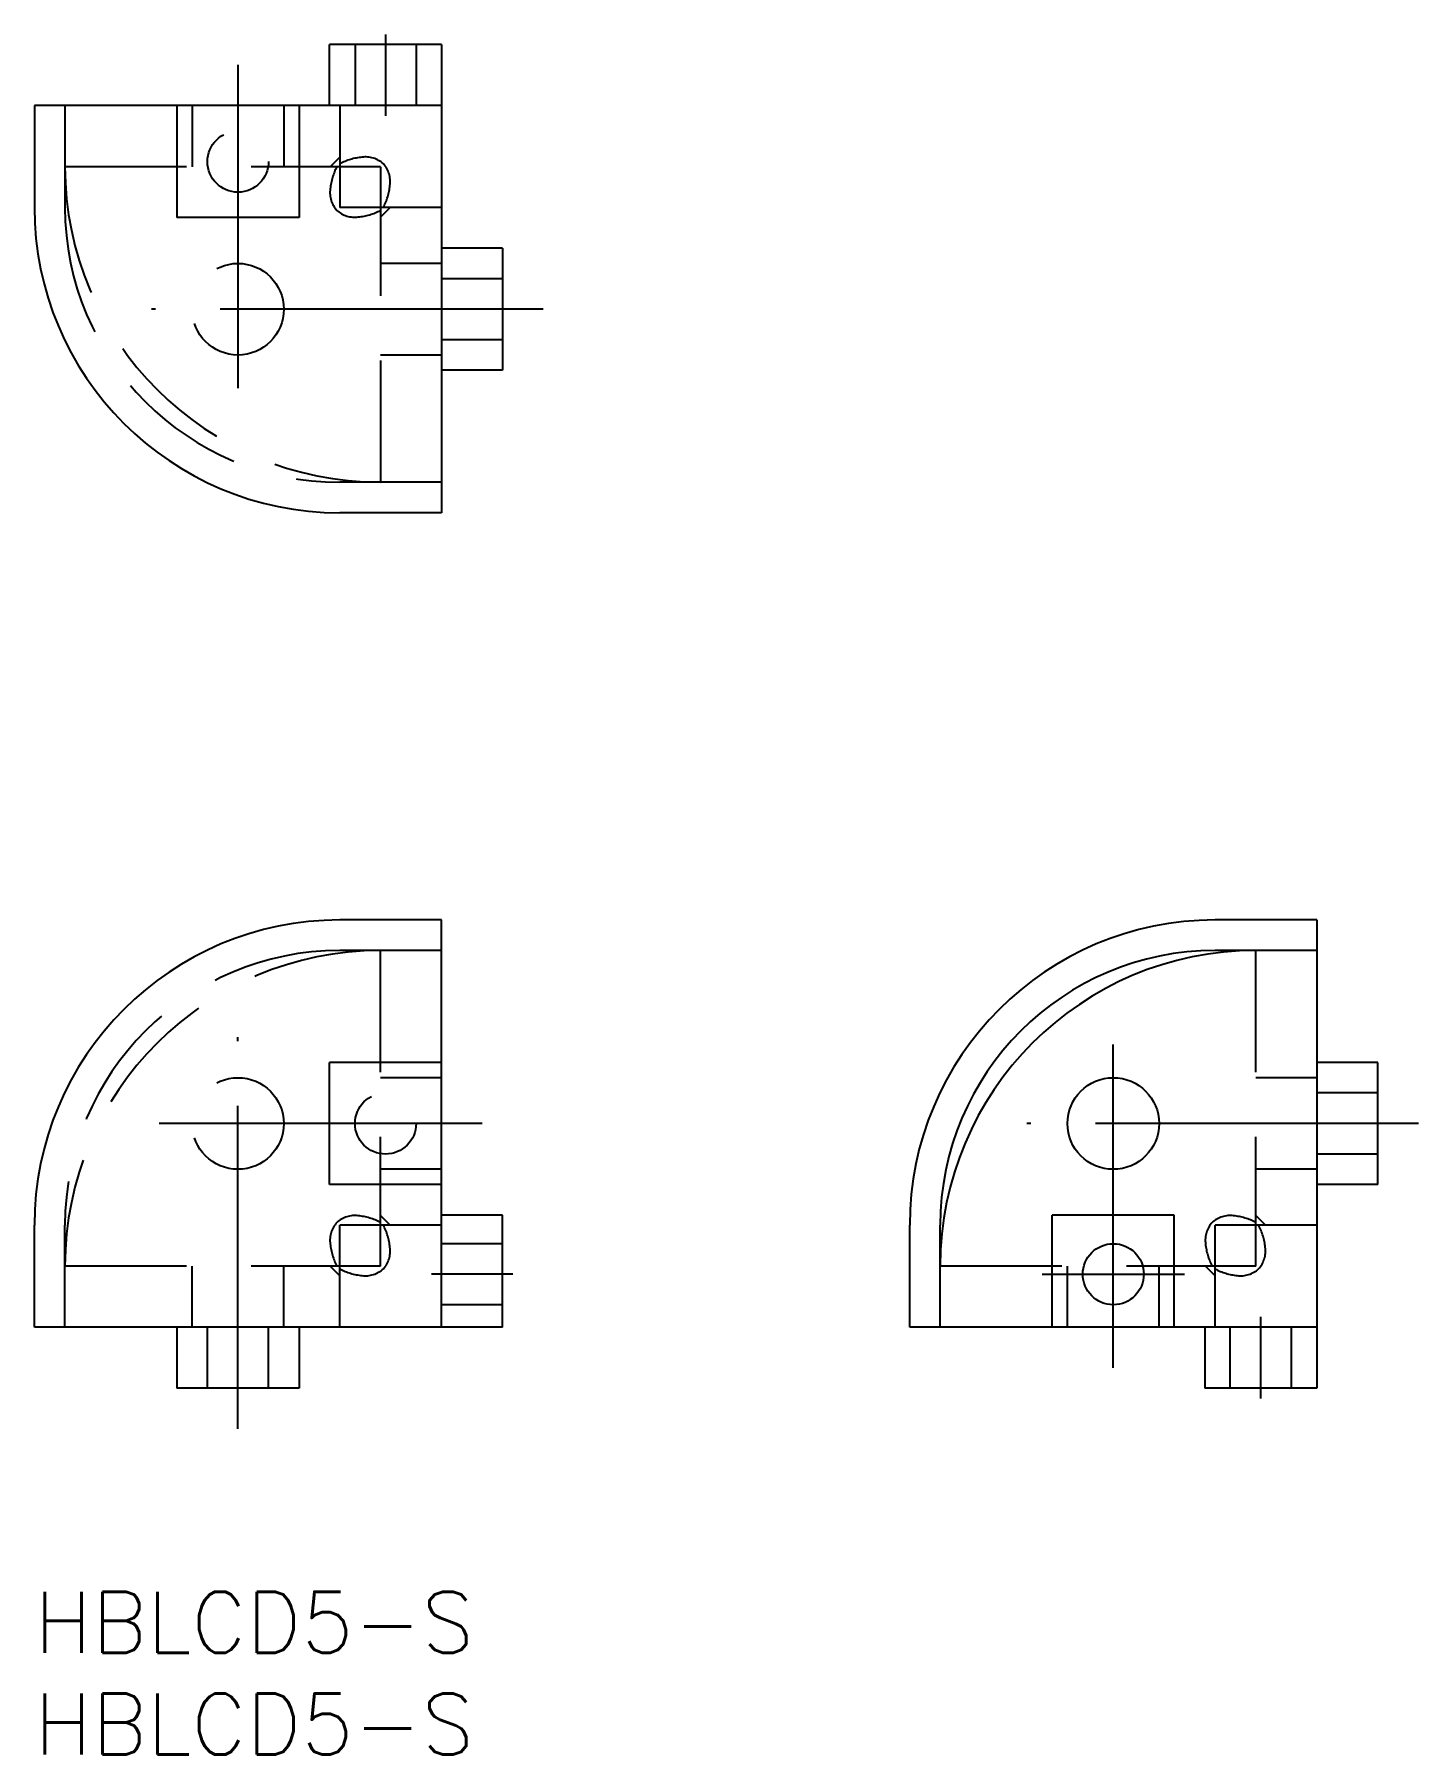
# Model space of a CAD drawing. Extents: x 0 to 68, y -8 to 76.5.
import ezdxf

# ---------------------------------------------------------------- set-up
doc = ezdxf.new("R2010")
doc.units = 0
doc.header["$LTSCALE"] = 0.5
doc.linetypes.add('CENTER', pattern=[50.8, 31.75, -6.35, 6.35, -6.35])
doc.linetypes.add('DASHED', pattern=[19.05, 12.7, -6.35])
for name, color, linetype in [('MSM_CENTER', 1, 'CENTER'), ('MSM_CONTINUOUS', 7, 'CONTINUOUS'), ('MSM_DASHED', 4, 'DASHED'), ('MSM_PART_NUMBER', 7, 'CONTINUOUS')]:
    doc.layers.add(name, color=color, linetype=linetype)
doc.styles.get("Standard").update_dxf_attribs({"font": 'txt.shx', "height": 3, "bigfont": 'bigfont.shx'})

# ---------------------------------------------------------------- blocks, each defined once
blk = doc.blocks.new('*U8')
at = {"layer": 'MSM_PART_NUMBER'}
blk.add_text('HBLCD5-S', height=3, dxfattribs=at).set_placement((0, -3))
blk = doc.blocks.new('*U9')
at = {"layer": 'MSM_PART_NUMBER'}
blk.add_text('HBLCD5-S', height=3, dxfattribs=at).set_placement((0, -8))

msp = doc.modelspace()

# ---------------------------------------------------------------- linework, layer by layer
at = {"layer": 'MSM_CENTER'}
for p, q in [((17.25, 76.5), (17.25, 72.5)), ((10, 75), (10, 58.75)), ((25, 63), (5.75, 63)), ((10, 8), (10, 27.25)), ((53, 11), (53, 27.25)), ((22, 23), (5.75, 23)), ((68, 23), (48.75, 23)), ((23.5, 15.598), (19.5, 15.598)), ((49.5, 15.598), (56.5, 15.598)), ((60.25, 9.5), (60.25, 13.5))]:
    msp.add_line(p, q, dxfattribs=at)
at = {"layer": 'MSM_CONTINUOUS'}
for p, q in [((14.5, 73), (14.5, 76)), ((20, 76), (14.5, 76)), ((20, 76), (20, 53)), ((20, 73), (0, 73)), ((0, 73), (0, 68)), ((23, 66), (20, 66)), ((23, 66), (23, 60)), ((23, 60), (20, 60)), ((20, 53), (15, 53)), ((20, 33), (15, 33)), ((20, 13), (20, 33)), ((63, 33), (58, 33)), ((63, 33), (63, 10)), ((63, 31.5), (58, 31.5)), ((66, 26), (63, 26)), ((66, 20), (66, 26)), ((66, 20), (63, 20)), ((0, 13), (0, 18)), ((23, 18.5), (20, 18.5)), ((23, 13), (23, 18.5)), ((43, 13), (43, 18)), ((44.5, 13), (44.5, 18)), ((56, 18.5), (50, 18.5)), ((50, 13), (50, 18.5)), ((56, 13), (56, 18.5)), ((63, 18), (58, 18)), ((58, 13), (58, 18)), ((23, 13), (0, 13)), ((7, 13), (7, 10)), ((13, 13), (13, 10)), ((63, 13), (43, 13)), ((57.5, 13), (57.5, 10)), ((13, 10), (7, 10)), ((63, 10), (57.5, 10))]:
    msp.add_line(p, q, dxfattribs=at)
for centre, radius in [((53, 23), 2.25), ((53, 15.598), 1.5)]:
    msp.add_circle(centre, radius, dxfattribs=at)
for centre, radius, start, end in [((15, 68), 15, 180, 270), ((15, 18), 15, 90, 180), ((58, 18), 15, 90, 180), ((58, 18), 13.5, 90, 180), ((60, 16), 15.5, 90, 180)]:
    msp.add_arc(centre, radius, start, end, dxfattribs=at)
at = {"layer": 'MSM_DASHED'}
for p, q in [((15.75, 76), (15.75, 73)), ((18.75, 76), (18.75, 73)), ((1.5, 73), (1.5, 68)), ((13, 73), (7, 73)), ((7, 73), (7, 67.5)), ((7.75, 73), (7.75, 70)), ((12.25, 73), (12.25, 70)), ((13, 73), (13, 67.5)), ((15, 73), (15, 68)), ((14.525, 70), (15, 70.475)), ((17, 70), (1.5, 70)), ((17, 70), (17, 54.5)), ((20, 68), (15, 68)), ((17.475, 68), (17, 67.525)), ((13, 67.5), (7, 67.5)), ((20, 65.25), (17, 65.25)), ((23, 64.5), (20, 64.5)), ((23, 61.5), (20, 61.5)), ((20, 60.75), (17, 60.75)), ((20, 54.5), (15, 54.5)), ((20, 31.5), (15, 31.5)), ((17, 16), (17, 31.5)), ((60, 16), (60, 31.5)), ((20, 26), (14.5, 26)), ((14.5, 20), (14.5, 26)), ((20, 20), (20, 26)), ((20, 25.25), (17, 25.25)), ((63, 25.25), (60, 25.25)), ((66, 24.5), (63, 24.5)), ((66, 21.5), (63, 21.5)), ((20, 20.75), (17, 20.75)), ((63, 20.75), (60, 20.75)), ((20, 20), (14.5, 20)), ((1.5, 13), (1.5, 18)), ((20, 18), (15, 18)), ((15, 13), (15, 18)), ((17.475, 18), (17, 18.475)), ((60.475, 18), (60, 18.475)), ((23, 17.098), (20, 17.098)), ((17, 16), (1.5, 16)), ((7.75, 13), (7.75, 16)), ((12.25, 13), (12.25, 16)), ((14.525, 16), (15, 15.525)), ((60, 16), (44.5, 16)), ((50.75, 13), (50.75, 16)), ((55.25, 13), (55.25, 16)), ((57.525, 16), (58, 15.525)), ((23, 14.098), (20, 14.098)), ((8.5, 10), (8.5, 13)), ((11.5, 10), (11.5, 13)), ((58.75, 10), (58.75, 13)), ((61.75, 10), (61.75, 13))]:
    msp.add_line(p, q, dxfattribs=at)
for centre, radius in [((10, 70.25), 1.5), ((10, 63), 2.25), ((10, 23), 2.25), ((17.25, 23), 1.5)]:
    msp.add_circle(centre, radius, dxfattribs=at)
for centre, radius, start, end in [((16.378, 67.52), 2.963, 95.59562, 117.71639), ((16.259, 69.152), 1.328, 48.27459, 97.36709), ((16.152, 69.259), 1.328, 352.63291, 41.72541), ((17, 70), 15.5, 180, 270), ((17.48, 68.622), 2.963, 152.28361, 174.40438), ((15.848, 68.741), 1.328, 172.63291, 221.72541), ((14.515, 69.38), 2.968, 332.3025, 354.38549), ((15, 68), 13.5, 180, 270), ((15.741, 68.848), 1.328, 228.27459, 277.36709), ((15.62, 70.485), 2.968, 275.61451, 297.6975), ((15, 18), 13.5, 90, 180), ((17, 16), 15.5, 90, 180), ((15.848, 17.259), 1.328, 138.27459, 187.36709), ((15.741, 17.152), 1.328, 82.63291, 131.72541), ((15.62, 15.515), 2.968, 62.3025, 84.38549), ((14.515, 16.62), 2.968, 5.61451, 27.6975), ((58.848, 17.259), 1.328, 138.27459, 187.36709), ((58.741, 17.152), 1.328, 82.63291, 131.72541), ((58.62, 15.515), 2.968, 62.3025, 84.38549), ((57.515, 16.62), 2.968, 5.61451, 27.6975), ((17.48, 17.378), 2.963, 185.59562, 207.71639), ((16.152, 16.741), 1.328, 318.27459, 7.36709), ((60.48, 17.378), 2.963, 185.59562, 207.71639), ((59.152, 16.741), 1.328, 318.27459, 7.36709), ((16.378, 18.48), 2.963, 242.28361, 264.40438), ((16.259, 16.848), 1.328, 262.63291, 311.72541), ((59.378, 18.48), 2.963, 242.28361, 264.40438), ((59.259, 16.848), 1.328, 262.63291, 311.72541)]:
    msp.add_arc(centre, radius, start, end, dxfattribs=at)

# ---------------------------------------------------------------- block references
at = {"layer": 'MSM_CONTINUOUS'}
for name in ['*U8', '*U9']:
    msp.add_blockref(name, (0, 0), dxfattribs=at)

doc.saveas('drawing.dxf')
